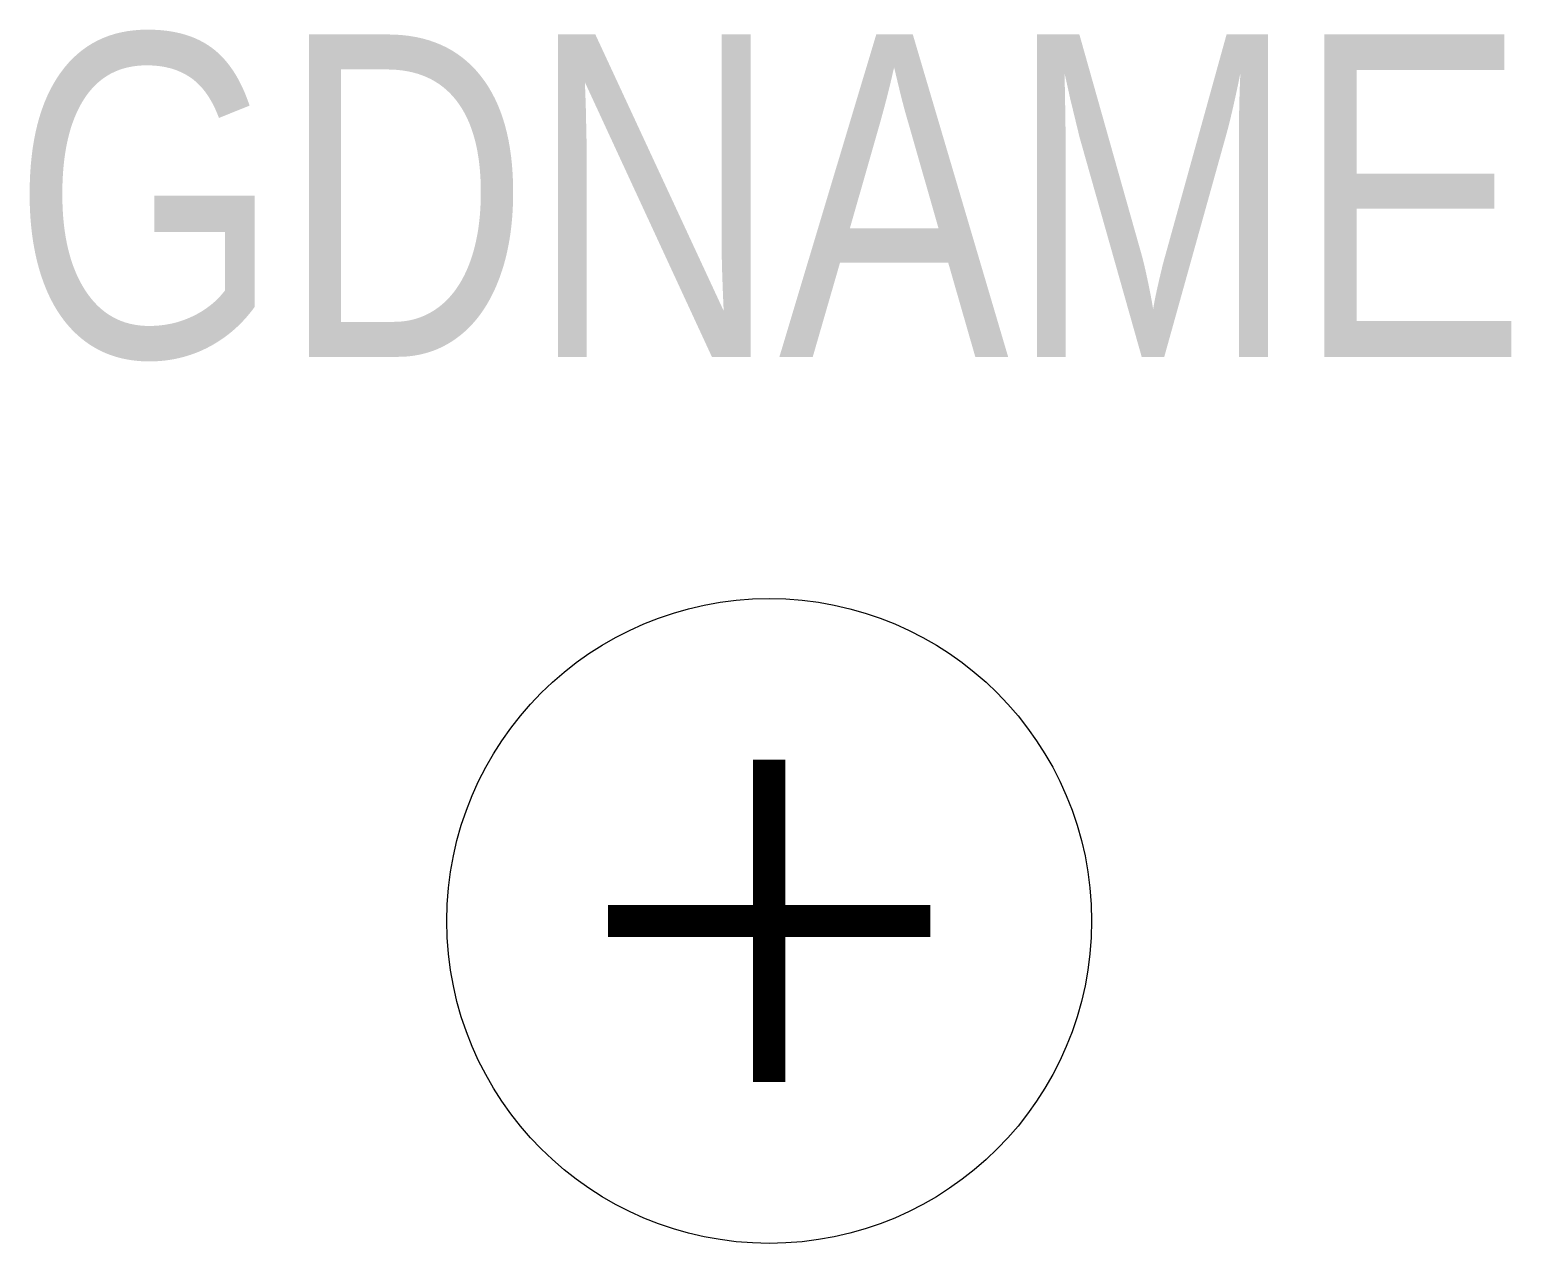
# Model space of a CAD drawing. Header units: inches. Extents: x -4.59 to 4.6, y -2 to 5.53.
import ezdxf
from ezdxf.enums import TextEntityAlignment as Align

# ---------------------------------------------------------------- set-up
doc = ezdxf.new("R2010")
doc.units = ezdxf.units.IN
doc.header["$MEASUREMENT"] = 0

msp = doc.modelspace()

# ---------------------------------------------------------------- linework, layer by layer
at = {"const_width": 0.2}
for points in [[(0, 1), (0, -1)], [(-1, 0), (1, 0)]]:
    msp.add_lwpolyline(points, dxfattribs=at)
at = {"color": 4}
msp.add_circle((0, 0), 2, dxfattribs=at)

# ---------------------------------------------------------------- texts
at = {"width": 0.8}
msp.add_attdef('GDNAME', text='111G', height=2, dxfattribs=at).set_placement((0, 4.5), align=Align.MIDDLE)

doc.saveas('drawing.dxf')
